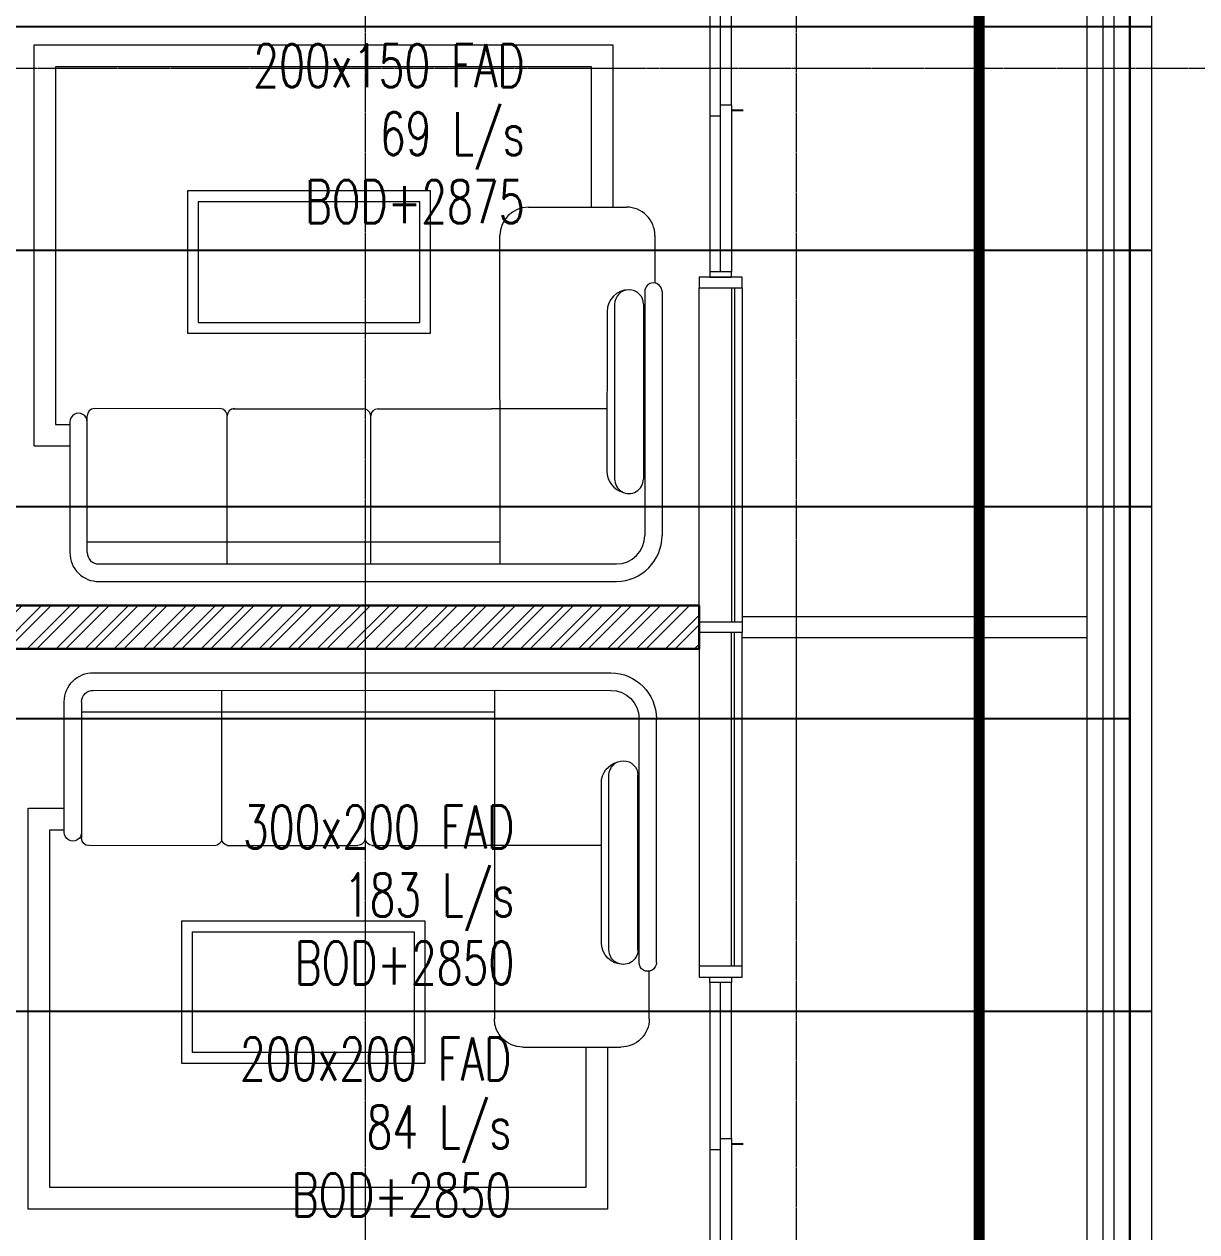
# Model space of a CAD drawing. Header units: millimetres. Extents: x -9226 to 166212, y -13 to 97274.
# Drawn here: x 45367 to 50811, y 52372 to 57980 of the extents above; entities that cross this region are included whole.
import ezdxf

# ---------------------------------------------------------------- set-up
doc = ezdxf.new("R2010")
doc.units = ezdxf.units.MM
doc.linetypes.add('23491-A-XR-GRID$0$23288-XR-Unit GRIDS$0$CENTER2', pattern=[28.575, 19.05, -3.175, 3.175, -3.175])
doc.linetypes.add('23491-GN-XR-PLOT LIMIT$0$DASHED', pattern=[0.75, 0.5, -0.25])
doc.layers.get('0').update_dxf_attribs({"color": 8})
doc.layers.get('Defpoints').update_dxf_attribs({"color": 8})
for name, color, linetype in [('0-AC TEXT', 7, 'Continuous'), ('1.INS', 8, 'Continuous'), ('1.STR', 8, 'Continuous'), ('23491-GN-XR-PLOT LIMIT$0$ARCADE', 8, 'Continuous'), ('23491-GN-XR-PLOT LIMIT$0$BUILDING', 8, 'Continuous'), ('23491-GN-XR-PLOT LIMIT$0$RETAIL', 8, 'Continuous'), ('cloud', 15, 'Continuous'), ('FAD', 3, 'Continuous')]:
    doc.layers.add(name, color=color, linetype=linetype)
for name, color, linetype, lineweight in [('1.XREF', 8, 'Continuous', 9), ('23491-A-XR-GRID$0$G-ANNO-GRID', 8, '23491-A-XR-GRID$0$23288-XR-Unit GRIDS$0$CENTER2', 0), ('23491-XR-AR-2ND FLOOR PLAN$0$23491-XR-AR-2ND FLOOR PLAN$0$23491-XR-AR-TYP-FLOOR$0$A-FURN-FREE-PLAN', 8, 'Continuous', 5), ('23491-XR-AR-2ND FLOOR PLAN$0$23491-XR-AR-2ND FLOOR PLAN$0$23491-XR-AR-TYP-FLOOR$0$A-WALL-PATT', 8, 'Continuous', 5), ('23491-XR-AR-2ND FLOOR PLAN$0$23491-XR-AR-2ND FLOOR PLAN$0$A-WALL', 8, 'Continuous', 30), ('23491-XR-AR-2ND FLOOR PLAN$0$23491-XR-AR-TYP FLOOR 2ND TO 18TH$0$23491-XR-AR-TYP-FLOOR$0$A-FLOR-HRAL', 8, 'Continuous', 15), ('23491-XR-AR-2ND FLOOR PLAN$0$23491-XR-AR-TYP FLOOR 2ND TO 18TH$0$23491-XR-AR-TYP-FLOOR$0$A-FLOR-PN00', 8, 'Continuous', 5), ('23491-XR-AR-2ND FLOOR PLAN$0$23491-XR-AR-TYP FLOOR 2ND TO 18TH$0$23491-XR-AR-TYP-FLOOR$0$A-FLOR-PN01', 8, 'Continuous', 9), ('23491-XR-AR-2ND FLOOR PLAN$0$23491-XR-AR-TYP-FLOOR$0$A-Glaz-Sill', 8, 'Continuous', 5), ('23491-XR-AR-2ND FLOOR PLAN$0$23491-XR-AR-TYP-FLOOR$0$A-GLAZ-WNDO', 8, 'Continuous', 13), ('23491-XR-AR-2ND FLOOR PLAN$0$23491-XR-AR-TYP-FLOOR$0$A-WALL-CAVI', 8, 'Continuous', 15), ('23491-XR-AR-2ND FLOOR PLAN$0$A-ANNO-DIMS', 8, 'Continuous', 5), ('23491-XR-AR-2ND FLOOR PLAN$0$A-WALL-CAVI', 8, 'Continuous', 15), ('23491-XR-AR-2ND FLOOR PLAN$0$NEC- Glass', 8, 'Continuous', 5), ('A-ANNO-DIMS', 8, 'Continuous', 9), ('MH SLAB', 15, 'Continuous', 0)]:
    doc.layers.add(name, color=color, linetype=linetype, lineweight=lineweight)
doc.styles.add('ROMANS', font='isocp.shx', dxfattribs={"width": 0.8})
doc.styles.add('ROMANS100', font='romans.shx', dxfattribs={"width": 0.7, "height": 100})
doc.dimstyles.new('JSE', dxfattribs={"dimtxt": 50, "dimasz": 150, "dimexe": 0.18, "dimexo": 0.0625, "dimgap": 50, "dimtad": 0, "dimdec": 0, "dimrnd": 5, "dimzin": 0, "dimdsep": 46, "dimtxsty": 'ROMANS', "dimcen": 0.09, "dimclrd": 7, "dimclre": 7, "dimclrt": 7, "dimadec": 0, "dimazin": 0, "dimtfac": 1, "dimtdec": 0, "dimtofl": 0, "dimtmove": 0, "dimatfit": 3, "dimfxl": 1, "dimtolj": 1, "dimtzin": 0, "dimarcsym": 1})

# ---------------------------------------------------------------- blocks, each defined once
blk = doc.blocks.new('23491-XR-AR-2ND FLOOR PLAN$0$A$C1cb4348e')
at = {"layer": '23491-XR-AR-2ND FLOOR PLAN$0$23491-XR-AR-TYP-FLOOR$0$A-Glaz-Sill', "color": 8}
for p, q in [((100, 800), (100, 1525)), ((0, 750), (0, 25))]:
    blk.add_line(p, q, dxfattribs=at)
at = {"layer": '23491-XR-AR-2ND FLOOR PLAN$0$NEC- Glass', "color": 8}
for points in [[(100, 1550), (100, 1525), (0, 1525), (0, 1550)], [(0, 1525), (0, 750), (50, 750), (50, 1525)], [(50, 25), (50, 800), (100, 800), (100, 25)], [(100, 0), (100, 25), (0, 25), (0, 0)]]:
    blk.add_lwpolyline(points, close=True, dxfattribs=at)
at = {"layer": 'Defpoints', "color": 8}
blk.add_line((100, 775), (153.9, 775), dxfattribs=at)
blk = doc.blocks.new('23491-XR-AR-2ND FLOOR PLAN$0$A$C9ab14087')
at = {"layer": '23491-XR-AR-2ND FLOOR PLAN$0$23491-XR-AR-TYP-FLOOR$0$A-Glaz-Sill', "color": 8}
for p, q in [((950, -23475, 0), (950, -21925, 0)), ((1150, -21925, 0), (1150, -23475, 0)), ((950, -23525, 0), (950, -25075, 0)), ((1150, -25075, 0), (1150, -23525, 0))]:
    blk.add_line(p, q, dxfattribs=at)
at = {"layer": '23491-XR-AR-2ND FLOOR PLAN$0$23491-XR-AR-TYP-FLOOR$0$A-GLAZ-WNDO', "color": 8}
for points in [[(1150, -21925), (1150, -21875), (950, -21875), (950, -21925)], [(1150, -23475), (1150, -23525), (950, -23525), (950, -23475)], [(1150, -25125), (1150, -25075), (950, -25075), (950, -25125)]]:
    blk.add_lwpolyline(points, close=True, dxfattribs=at)
at = {"layer": '23491-XR-AR-2ND FLOOR PLAN$0$NEC- Glass', "color": 8}
for p, q in [((1100, -21925), (1100, -23475)), ((1114, -21925), (1114, -23475)), ((1100, -25075), (1100, -23525)), ((1114, -25075), (1114, -23525))]:
    blk.add_line(p, q, dxfattribs=at)
at = {"layer": '23491-XR-AR-2ND FLOOR PLAN$0$A-ANNO-DIMS', "color": 8}
for p in [(1000, -21875), (1000, -26675)]:
    blk.add_blockref('23491-XR-AR-2ND FLOOR PLAN$0$A$C1cb4348e', p, dxfattribs=at)
blk = doc.blocks.new('23491-GN-XR-PLOT LIMIT')
at = {"layer": '23491-GN-XR-PLOT LIMIT$0$ARCADE', "color": 8}
blk.add_lwpolyline([(48271.7, 23525.6, 0.000496), (5000, 16088.4), (5000, 11014.2, -0.000526), (50902.2, 18902.5), (55000, 23715.1), (55000, 82243.6), (50763.6, 86480), (9264.6, 86480), (5000, 82215.4), (5000, 81480), (48692.6, 81480), (50500, 80172.6), (50500, 25555.4)], format="xyb", close=True, dxfattribs=at)
at = {"layer": '23491-GN-XR-PLOT LIMIT$0$BUILDING', "color": 8, "linetype": '23491-GN-XR-PLOT LIMIT$0$DASHED', "ltscale": 15, "flags": 128}
blk.add_lwpolyline([(48692.6, 81480), (11335.6, 81480), (10000, 80144.4), (10000, 6804.2, -0.000414), (46066.1, 13003.5), (50500, 17623.6), (50500, 80172.6)], format="xyb", close=True, dxfattribs=at)
at = {"layer": '23491-GN-XR-PLOT LIMIT$0$RETAIL', "color": 8}
blk.add_lwpolyline([(48271.7, 23525.6), (50500, 25555.4), (50500, 80172.6), (48692.6, 81480), (5000, 81480), (5000, 71480), (40000, 71480), (40000, 32256.2, 0.000401), (5000, 26236.7), (5000, 16088.4, -0.000496)], format="xyb", close=True, dxfattribs=at)
blk = doc.blocks.new('23491-XR-AR-2ND FLOOR PLAN$0$23491-XR-AR-2ND FLOOR PLAN$0$23491-XR-AR-TYP-FLOOR$0$A$C8f4ac25b')
at = {"color": 8, "linetype": 'Continuous', "lineweight": 0}
for p, q in [((2.6166, -0.0004), (0.2119, 0)), ((0.7402, -0.0815), (0.2119, -0.0817)), ((2.6144, -0.0821), (0.7402, -0.0815)), ((0.7522, -0.0815), (0.7525, -1.6066)), ((1.3522, -0.082), (1.3525, -0.7679)), ((1.3522, -0.082), (1.3525, -0.7679)), ((2.0185, -0.0833), (2.0188, -0.7692)), ((2.0185, -0.0833), (2.0188, -0.7692)), ((2.0185, -0.0833), (2.0188, -0.7692)), ((2.0185, -0.0833), (2.0188, -0.7692)), ((2.0185, -0.0849), (2.0188, -0.7708)), ((2.0185, -0.0849), (2.0188, -0.7708)), ((2.0185, -0.0849), (2.0188, -0.7708)), ((2.0185, -0.0849), (2.0188, -0.7708)), ((2.6685, -0.1349), (2.6688, -0.7688)), ((2.7491, -0.741), (2.7488, -0.1335)), ((0.0001, -1.3462), (0, -0.2135)), ((0.0804, -1.3462), (0.0803, -0.2134)), ((0.7522, -0.1835), (2.6686, -0.1827)), ((0.2557, -0.8022), (0.792, -0.802)), ((1.3189, -0.8017), (0.792, -0.802)), ((1.9927, -0.8022), (1.3863, -0.8017)), ((1.985, -0.8031), (1.985, -0.8031)), ((1.985, -0.8031), (1.985, -0.8031)), ((2.0527, -0.803), (2.635, -0.8026)), ((0.0332, -1.6069), (0.0331, -1.3857)), ((0.6209, -1.7383), (0.1649, -1.7385))]:
    blk.add_line(p, q, dxfattribs=at)
at = {"color": 8, "lineweight": 0}
for p, q in [((0.0862, -1.2874), (0.0863, -0.4758)), ((0.2202, -1.2874), (0.2204, -0.4758)), ((0.2554, -1.2528), (0.2556, -0.5123))]:
    blk.add_line(p, q, dxfattribs=at)
at = {"color": 8, "lineweight": 0, "ltscale": 0.1, "elevation": 0}
for points in [[(0.2276, -1.7385), (0.2276, -2.4902), (2.916, -2.4905), (2.9163, -0.6295)], [(2.9154, -0.6295), (2.749, -0.6295)], [(0.3276, -1.7384), (0.3276, -2.3902), (2.8159, -2.3906), (2.8165, -0.7295)], [(2.8154, -0.7295), (2.7491, -0.7295)]]:
    blk.add_lwpolyline(points, dxfattribs=at)
for points in [[(2.2029, -1.1527), (1.0746, -1.1527), (1.0747, -1.8138), (2.203, -1.8138)], [(2.153, -1.2028), (1.1247, -1.2027), (1.1247, -1.7637), (2.153, -1.7638)]]:
    blk.add_lwpolyline(points, close=True, dxfattribs=at)
at = {"color": 8, "linetype": 'Continuous', "lineweight": 0}
for centre, radius, start, end in [((0.2143, -0.2143), 0.2143, 90.7685, 179.7263), ((2.6167, -0.1326), 0.1322, 359.4878, 91.3444), ((0.212, -0.2133), 0.1316, 90.0316, 180.0316), ((2.6166, -0.134), 0.0519, 359.0064, 92.5072), ((1.3186, -0.7679), 0.0339, 270.0316, 0.0316), ((1.3863, -0.7678), 0.0339, 180.0316, 270.0316), ((1.985, -0.7692), 0.0339, 270.0316, 0.0316), ((1.985, -0.7692), 0.0339, 270.0316, 0.0316), ((2.0527, -0.7692), 0.0339, 180.0316, 270.0316), ((2.0527, -0.7692), 0.0339, 180.0316, 270.0316), ((2.635, -0.7688), 0.0339, 270.0316, 0.0316), ((2.7089, -0.7411), 0.0402, 180.0311, 0.0316), ((0.0403, -1.3462), 0.0402, 180.0316, 0.0316), ((0.1648, -1.6068), 0.1316, 180.0316, 270.0316), ((0.6208, -1.6067), 0.1316, 270.0316, 0.0316)]:
    blk.add_arc(centre, radius, start, end, dxfattribs=at)
at = {"color": 8, "lineweight": 0}
for centre, radius, start, end in [((0.1534, -0.4758), 0.067, 0.0316, 180.0316), ((0.1541, -0.5123), 0.1016, 0.0316, 75.674), ((0.1532, -1.2874), 0.067, 180.0316, 0.0316), ((0.1539, -1.2529), 0.1016, 270.0316, 0.0316)]:
    blk.add_arc(centre, radius, start, end, dxfattribs=at)
blk = doc.blocks.new('23491-XR-AR-2ND FLOOR PLAN')
at = {"layer": '23491-XR-AR-2ND FLOOR PLAN$0$23491-XR-AR-2ND FLOOR PLAN$0$23491-XR-AR-TYP-FLOOR$0$A-WALL-PATT'}
h = blk.add_hatch(dxfattribs=at)
h.set_pattern_fill('ANSI32', color=8, scale=10)
h.paths.add_polyline_path([(43100.2, 55080), (48500, 55080.6), (48500, 55280.6), (43100.2, 55280)])
at = {"layer": '23491-XR-AR-2ND FLOOR PLAN$0$23491-XR-AR-2ND FLOOR PLAN$0$A-WALL', "color": 8}
for p, q in [((48500, 55080), (48500, 55280)), ((48500, 55280), (48500, 55080)), ((48500, 55080), (44810, 55080))]:
    blk.add_line(p, q, dxfattribs=at)
blk.add_lwpolyline([(48500, 55280), (44810, 55280), (44810, 55880), (44710, 55880), (44710, 55280)], dxfattribs=at)
at = {"layer": '23491-XR-AR-2ND FLOOR PLAN$0$23491-XR-AR-TYP FLOOR 2ND TO 18TH$0$23491-XR-AR-TYP-FLOOR$0$A-FLOR-HRAL', "color": 8}
for points in [[(43850, 81405), (48500, 81405, -0.414214), (50425, 79480), (50425, 19058.3)], [(43850, 81355), (48500, 81355, -0.414214), (50375, 79480), (50375, 19049.7)]]:
    blk.add_lwpolyline(points, format="xyb", dxfattribs=at)
at = {"layer": '23491-XR-AR-2ND FLOOR PLAN$0$23491-XR-AR-TYP FLOOR 2ND TO 18TH$0$23491-XR-AR-TYP-FLOOR$0$A-FLOR-PN00', "color": 8}
blk.add_lwpolyline([(29250, 81580), (48500, 81580, -0.414214), (50600, 79480), (50600, 18944.4, -0.209971), (49952.9, 17471.5), (44238, 12871.7)], format="xyb", dxfattribs=at)
at = {"layer": '23491-XR-AR-2ND FLOOR PLAN$0$23491-XR-AR-TYP FLOOR 2ND TO 18TH$0$23491-XR-AR-TYP-FLOOR$0$A-FLOR-PN01', "color": 8}
for points in [[(43850, 81480), (48500, 81480, -0.414214), (50500, 79480), (50500, 18868.3)], [(43850, 81280), (48500, 81280, -0.414214), (50300, 79480), (50300, 19036.9)]]:
    blk.add_lwpolyline(points, format="xyb", dxfattribs=at)
at = {"layer": '23491-XR-AR-2ND FLOOR PLAN$0$23491-XR-AR-TYP-FLOOR$0$A-WALL-CAVI', "color": 8}
blk.add_lwpolyline([(48700, 55230), (50300, 55230), (50300, 55130), (48700, 55130)], dxfattribs=at)
at = {"layer": '23491-XR-AR-2ND FLOOR PLAN$0$23491-XR-AR-2ND FLOOR PLAN$0$23491-XR-AR-TYP-FLOOR$0$A-FURN-FREE-PLAN', "color": 8, "yscale": 1000.000000000001, "zscale": 1000.000000000001}
for p, xscale, rotation in [((48327.9, 55391.8, 0), 1000.000000000001, 180.0000551200548), ((48301.8, 54968.2, 0), -1000.000000000001, 359.9999448799452)]:
    blk.add_blockref('23491-XR-AR-2ND FLOOR PLAN$0$23491-XR-AR-2ND FLOOR PLAN$0$23491-XR-AR-TYP-FLOOR$0$A$C8f4ac25b', p, dxfattribs=dict(at, xscale=xscale, rotation=rotation))
at = {"layer": '23491-XR-AR-2ND FLOOR PLAN$0$A-ANNO-DIMS', "color": 8}
blk.add_blockref('23491-XR-AR-2ND FLOOR PLAN$0$A$C9ab14087', (47550, 78680), dxfattribs=at)
at = {"layer": '23491-XR-AR-2ND FLOOR PLAN$0$A-WALL-CAVI', "color": 8}
blk.add_blockref('23491-GN-XR-PLOT LIMIT', (0, 0), dxfattribs=at)
blk = doc.blocks.new('23491-A-XR-GRID')
at = {"layer": '23491-A-XR-GRID$0$G-ANNO-GRID', "color": 8, "ltscale": 0.5}
for p, q in [((46950, 96273.8), (46950, 35106.4)), ((48950, 96273.8), (48950, 35129.3)), ((-8075.9, 57775.3, 0), (56827.8, 57775.3, 0))]:
    blk.add_line(p, q, dxfattribs=at)
blk = doc.blocks.new('XREF')
at = {"layer": 'A-ANNO-DIMS', "color": 8}
blk.add_blockref('23491-XR-AR-2ND FLOOR PLAN', (0, 0), dxfattribs=at)
blk.add_blockref('23491-A-XR-GRID', (0, 0))
blk = doc.blocks.new('I LOVE USTR')
at = {"layer": 'MH SLAB', "const_width": 50}
blk.add_lwpolyline([(43216.4, 17719.1), (44047.4, 12883.2, -0.093317), (43355.2, 12622.3), (12015.4, 7239.6, -0.414199), (10629.5, 8219), (9935.6, 12256.9), (11019.7, 12443.2), (9740.9, 19884.8), (10254.3, 19973), (10238.2, 20067), (12308.6, 20422.8), (10825.9, 29051.1, -0.414214), (11805.3, 30437), (26850, 33022.3), (26850, 34179.9), (27600.4, 34180), (27600.4, 79563.2, -0.414214), (29600.4, 81563.2), (37750, 81563.2), (47799.9, 81563.2, -0.414214), (49799.9, 79563.2), (49799.9, 18850.6), (43216.4, 17719.1)], format="xyb", dxfattribs=at)
blk = doc.blocks.new('A$C32d94600')
at = {"layer": 'cloud', "color": 15}
blk.add_blockref('I LOVE USTR', (-5100, -86375.9, 0), dxfattribs=at)

msp = doc.modelspace()

# ---------------------------------------------------------------- block references
at = {"layer": '1.STR'}
msp.add_blockref('A$C32d94600', (5100, 86375.3), dxfattribs=at)

# ---------------------------------------------------------------- next in the draw order: block references
at = {"layer": '1.XREF'}
msp.add_blockref('XREF', (0, 0), dxfattribs=at)

# ---------------------------------------------------------------- next in the draw order: texts
at = {"layer": '0-AC TEXT', "char_height": 200, "width": 2328.667, "attachment_point": 3, "line_spacing_factor": 0.946776, "style": 'ROMANS100'}
for s, insert in [('200x150 FAD\\P69 L/s\\PBOD+2875', (47689.9, 57886.9)), ('300x200 FAD\\P183 L/s\\PBOD+2850', (47641.8, 54352, 0)), ('200x200 FAD\\P84 L/s\\PBOD+2850', (47627.9, 53274.6))]:
    msp.add_mtext(s, dxfattribs=dict(at, insert=insert))

# ---------------------------------------------------------------- next in the draw order: leaders
at = {"layer": '1.INS'}
for points in [[(41664.7, 58580, 0), (41664.7, 57969.1, 0), (50600, 57969.1, 0)], [(43569.8, 56931.1), (50600, 56931.1)], [(38187.1, 54756), (50500, 54756)], [(43562.3, 53396.3), (50600, 53396.3)]]:
    msp.add_leader(points, dimstyle='JSE', override={"dimgap": 50, "dimtad": 0}, dxfattribs=at)
at = {"layer": 'FAD'}
msp.add_leader([(39308.4, 58814.6), (39308.4, 55740.5), (50600, 55740.5)], dimstyle='JSE', override={"dimgap": 50, "dimtad": 0}, dxfattribs=at)

doc.saveas('drawing.dxf')
